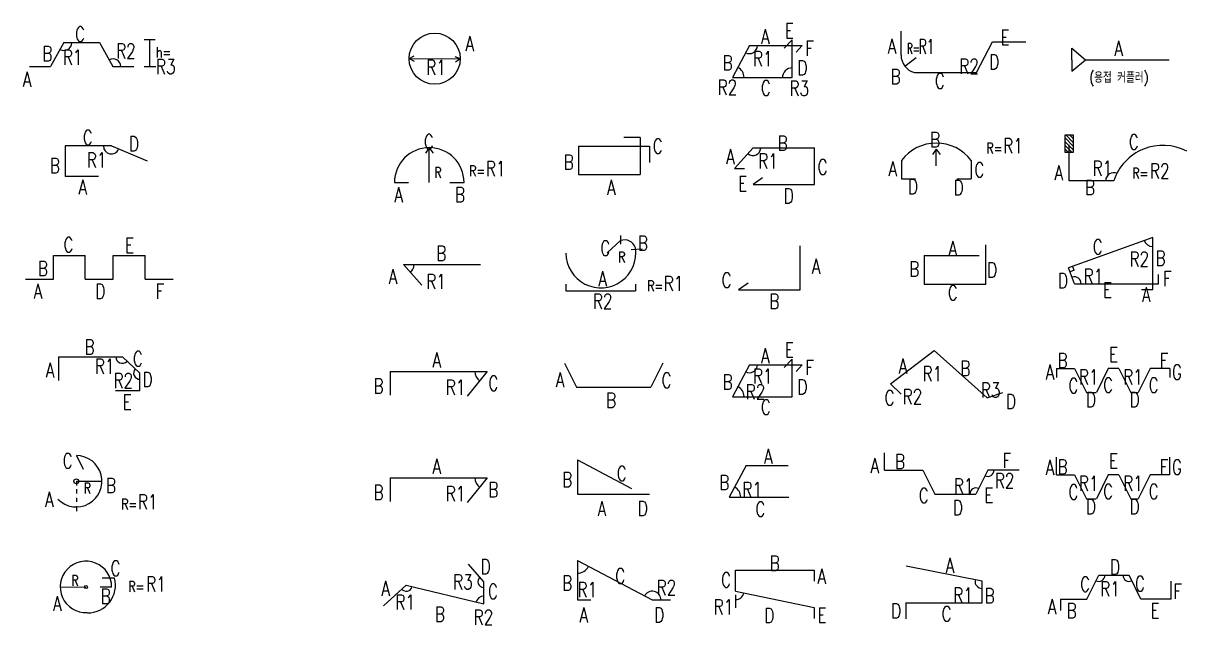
# Model space of a CAD drawing. Header units: millimetres. Extents: x -0.4 to 11.6, y -0.2 to 49.8.
# Drawn here: x -0.36 to 5.11, y 15.83 to 18.65 of the extents above; entities that cross this region are included whole.
import ezdxf
from ezdxf.enums import TextEntityAlignment as Align

# ---------------------------------------------------------------- set-up
doc = ezdxf.new("R2010")
doc.units = ezdxf.units.MM
for name, color, linetype in [('DIM', 7, 'Continuous'), ('SHOP', 2, 'Continuous'), ('TEXTSHOP', 3, 'Continuous')]:
    doc.layers.add(name, color=color, linetype=linetype)
doc.styles.add('ROMANS', font='romans.shx', dxfattribs={"width": 0.75, "bigfont": 'whgtxt.shx'})

# ---------------------------------------------------------------- blocks, each defined once
blk = doc.blocks.new('SSBAR_SHP_33')
at = {"color": 0}
blk.add_line((-0.1838, 0.0036), (-0.0625, 0.0034), dxfattribs=at)
at = {"color": 2}
for p, q in [((0.0585, 0.0031), (0.0044, 0.0031)), ((0.072, 0.0458), (0.0141, 0.0458))]:
    blk.add_line(p, q, dxfattribs=at)
at = {"color": 40}
blk.add_circle((-0.0625, 0.0034), 0.00708, dxfattribs=at)
at = {"color": 2}
for centre, radius, start, end in [((-0.0625, 0.0038), 0.121, 359.6577, 272.4204), ((-0.054, 0.0122), 0.1304, 269.7753, 14.9274)]:
    blk.add_arc(centre, radius, start, end, dxfattribs=at)
at = {"layer": 'TEXTSHOP', "color": 3, "style": 'ROMANS', "width": 0.75}
blk.add_text('R', height=0.05, dxfattribs=at).set_placement((-0.1142, 0.0337), align=Align.MIDDLE_CENTER)
blk.add_text('R=', height=0.05, dxfattribs=at).set_placement((0.1368, -0.0193))
at = {"layer": 'TEXTSHOP', "color": 4, "style": 'ROMANS', "width": 0.75}
for tag, p in [('C', (0.0531, 0.0564)), ('R1', (0.2207, -0.0174))]:
    blk.add_attdef(tag, p, '', height=0.07, dxfattribs=at)
blk.add_attdef('A', text='', height=0.07, dxfattribs=at).set_placement((-0.1771, -0.1089), align=Align.RIGHT)
blk.add_attdef('B', text='', height=0.07, dxfattribs=at).set_placement((0.0541, -0.0053), align=Align.TOP_RIGHT)
blk = doc.blocks.new('SSBAR_SHP_34')
at = {"color": 2}
blk.add_line((-0.1076, 0.1211), (-0.0757, 0.0574), dxfattribs=at)
at = {"color": 0}
for p, q in [((-0.1076, 0.0005), (0.013, 0.0005)), ((-0.1076, 0.0005), (-0.1076, -0.0188)), ((-0.1076, -0.0362), (-0.1076, -0.0564)), ((-0.1076, -0.0767), (-0.1076, -0.0969)), ((-0.1076, -0.1162), (-0.1076, -0.1404))]:
    blk.add_line(p, q, dxfattribs=at)
at = {"color": 2}
blk.add_circle((-0.1076, 0.0005), 0.0116, dxfattribs=at)
blk.add_arc((-0.1076, 0.0005), 0.1206, 224.1286, 90, dxfattribs=at)
at = {"layer": 'TEXTSHOP', "color": 3, "style": 'ROMANS', "width": 0.75}
blk.add_text('R', height=0.05, dxfattribs=at).set_placement((-0.0564, -0.0067), align=Align.TOP_CENTER)
blk.add_text('R=', height=0.05, dxfattribs=at).set_placement((0.1038, -0.1321))
at = {"layer": 'TEXTSHOP', "color": 4, "style": 'ROMANS', "width": 0.75}
for tag, p in [('C', (-0.1249, 0.0618)), ('A', (-0.2147, -0.1195))]:
    blk.add_attdef(tag, text='', height=0.07, dxfattribs=at).set_placement(p, align=Align.RIGHT)
for tag, p in [('B', (0.0319, -0.0545)), ('R1', (0.1819, -0.1311))]:
    blk.add_attdef(tag, p, '', height=0.07, dxfattribs=at)
blk = doc.blocks.new('SSBAR_SHP_35')
at = {"color": 2}
blk.add_line((0.1909, -0.0748), (0.0767, -0.0748), dxfattribs=at)
at = {"color": 40}
for centre, radius, start, end in [((0.1088, 0.086), 0.0312, 181.2484, 313.9531), ((0.1908, 0.009), 0.0291, 137.9535, 270.032)]:
    blk.add_arc(centre, radius, start, end, dxfattribs=at)
at = {"layer": 'SHOP', "color": 2}
for p, q in [((-0.1921, 0.086), (0.1088, 0.086)), ((-0.1921, 0.086), (-0.1921, -0.0265)), ((0.1088, 0.086), (0.1908, 0.009)), ((0.1909, -0.0748), (0.1908, 0.009))]:
    blk.add_line(p, q, dxfattribs=at)
at = {"layer": 'TEXTSHOP', "color": 4, "style": 'ROMANS', "width": 0.75}
for tag, p in [('B', (-0.0456, 0.0969)), ('E', (0.132, -0.1621))]:
    blk.add_attdef(tag, text='', height=0.07, dxfattribs=at).set_placement(p, align=Align.CENTER)
for tag, p in [('C', (0.1581, 0.0413)), ('D', (0.2034, -0.0561))]:
    blk.add_attdef(tag, p, '', height=0.07, dxfattribs=at)
for tag, p in [('A', (-0.2111, -0.0121)), ('R1', (0.0715, 0.0062)), ('R2', (0.1593, -0.0613))]:
    blk.add_attdef(tag, text='', height=0.07, dxfattribs=at).set_placement(p, align=Align.RIGHT)
blk = doc.blocks.new('SSBAR_SHP_36')
at = {"layer": 'SHOP', "color": 2}
for p, q in [((-0.2155, -0.0501), (-0.2155, 0.0624)), ((-0.2155, 0.0624), (-0.0655, 0.0624)), ((-0.0655, -0.0501), (-0.0655, 0.0624)), ((0.0663, 0.0624), (0.2163, 0.0624)), ((0.0663, -0.0501), (0.0663, 0.0624)), ((0.2163, -0.0501), (0.2163, 0.0624)), ((-0.3473, -0.0501), (-0.2155, -0.0501)), ((-0.0655, -0.0501), (0.0663, -0.0501)), ((0.2163, -0.0501), (0.3481, -0.0501))]:
    blk.add_line(p, q, dxfattribs=at)
at = {"layer": 'TEXTSHOP', "color": 4, "style": 'ROMANS', "width": 0.75}
for tag, p in [('C', (-0.1444, 0.0773)), ('E', (0.1428, 0.0746)), ('A', (-0.2886, -0.1409)), ('D', (0.0053, -0.1414)), ('F', (0.286, -0.1414))]:
    blk.add_attdef(tag, text='', height=0.07, dxfattribs=at).set_placement(p, align=Align.CENTER)
blk.add_attdef('B', text='', height=0.07, dxfattribs=at).set_placement((-0.2415, -0.0342), align=Align.RIGHT)
blk = doc.blocks.new('SSBAR_SHP_37')
blk.add_arc((0.0572, 0.0765), 0.0373, 180, 336.5082)
at = {"layer": 'SHOP'}
blk.add_line((0.0572, 0.0765), (-0.1597, 0.0765), dxfattribs=at)
at = {"layer": 'SHOP', "color": 2}
for p, q in [((-0.1597, 0.0765), (-0.1597, -0.0666)), ((0.0572, 0.0765), (0.2249, 0.0061)), ((-0.0031, -0.0666), (-0.1597, -0.0666))]:
    blk.add_line(p, q, dxfattribs=at)
at = {"layer": 'TEXTSHOP', "color": 4, "style": 'ROMANS', "width": 0.75}
for tag, p in [('C', (-0.0536, 0.0813)), ('A', (-0.0772, -0.1519))]:
    blk.add_attdef(tag, text='', height=0.07, dxfattribs=at).set_placement(p, align=Align.CENTER)
blk.add_attdef('D', (0.1396, 0.0519), '', height=0.07, dxfattribs=at)
for tag, p in [('B', (-0.1853, -0.0508)), ('R1', (0.0337, -0.0248))]:
    blk.add_attdef(tag, text='', height=0.07, dxfattribs=at).set_placement(p, align=Align.RIGHT)
blk = doc.blocks.new('SSBAR_SHP_38')
at = {"color": 0}
for p, q in [((0.2116, 0.0772), (0.2627, 0.0772)), ((0.2386, -0.0488), (0.2386, 0.0775)), ((0.2116, -0.0499), (0.2656, -0.0499))]:
    blk.add_line(p, q, dxfattribs=at)
at = {"layer": 'DIM', "color": 7}
for centre, start, end in [((-0.166, 0.0622), 240.701, 0), ((0.0645, -0.0503), 0, 119.299)]:
    blk.add_arc(centre, 0.0366, start, end, dxfattribs=at)
at = {"layer": 'SHOP', "color": 2}
for p, q in [((-0.166, 0.0622), (-0.2291, -0.0503)), ((-0.166, 0.0622), (0.0014, 0.0622)), ((0.0014, 0.0622), (0.0645, -0.0503)), ((-0.328, -0.0503), (-0.2291, -0.0503)), ((0.0645, -0.0503), (0.1633, -0.0503))]:
    blk.add_line(p, q, dxfattribs=at)
at = {"layer": 'TEXTSHOP', "color": 3, "style": 'ROMANS', "width": 0.75}
blk.add_text('h=', height=0.05, dxfattribs=at).set_placement((0.2667, -0.0083))
at = {"layer": 'TEXTSHOP', "color": 4, "style": 'ROMANS', "width": 0.75}
for tag, p in [('C', (-0.0899, 0.0674)), ('R2', (0.1255, -0.0119)), ('R1', (-0.1253, -0.0415))]:
    blk.add_attdef(tag, text='', height=0.07, dxfattribs=at).set_placement(p, align=Align.CENTER)
blk.add_attdef('B', text='', height=0.07, dxfattribs=at).set_placement((-0.2206, -0.0242), align=Align.RIGHT)
for tag, p in [('R3', (0.2668, -0.0853)), ('A', (-0.3594, -0.1447))]:
    blk.add_attdef(tag, p, '', height=0.07, dxfattribs=at)
blk = doc.blocks.new('SSBAR_SHP_233')
at = {"color": 2}
for p, q in [((0.2079, 0.0284), (0.1359, 0.1115)), ((-0.2631, -0.0845), (-0.1567, 0.0118)), ((-0.1567, 0.0118), (0.2079, -0.0757)), ((0.2079, -0.0757), (0.2079, 0.0284))]:
    blk.add_line(p, q, dxfattribs=at)
at = {"color": 0}
for centre, radius, start, end in [((-0.1567, 0.0118), 0.0282, 221.8022, 345.1825), ((0.2079, 0.0284), 0.0275, 130.1187, 270), ((0.2079, -0.0757), 0.0365, 90, 166.7675)]:
    blk.add_arc(centre, radius, start, end, dxfattribs=at)
at = {"layer": 'TEXTSHOP', "color": 4, "style": 'ROMANS', "width": 0.75}
for tag, p in [('D', (0.1934, 0.0644)), ('C', (0.2279, -0.0523)), ('R1', (-0.2075, -0.1028)), ('R2', (0.1605, -0.1738))]:
    blk.add_attdef(tag, p, '', height=0.07, dxfattribs=at)
for tag, p in [('R3', (0.1561, -0.0076)), ('A', (-0.2331, -0.0378))]:
    blk.add_attdef(tag, text='', height=0.07, dxfattribs=at).set_placement(p, align=Align.RIGHT)
blk.add_attdef('B', text='', height=0.07, dxfattribs=at).set_placement((0.0015, -0.1595), align=Align.CENTER)
blk = doc.blocks.new('SSBAR_SHP_234')
at = {"color": 40}
blk.add_arc((0.2234, 0.0169), 0.0568, 179.7694, 233.2738, dxfattribs=at)
at = {"layer": 'SHOP', "color": 2}
for p, q in [((-0.2325, 0.0169), (-0.2325, -0.0953)), ((-0.2325, 0.0169), (0.2234, 0.0169)), ((0.2234, 0.0169), (0.1302, -0.0992))]:
    blk.add_line(p, q, dxfattribs=at)
at = {"layer": 'TEXTSHOP', "color": 4, "style": 'ROMANS', "width": 0.75}
blk.add_attdef('A', text='', height=0.07, dxfattribs=at).set_placement((-0.0132, 0.0354), align=Align.CENTER)
for tag, p in [('B', (-0.2632, -0.0869)), ('R1', (0.1216, -0.0929))]:
    blk.add_attdef(tag, text='', height=0.07, dxfattribs=at).set_placement(p, align=Align.RIGHT)
blk.add_attdef('B', (0.2298, -0.074), '', height=0.07, dxfattribs=at)
blk = doc.blocks.new('SSBAR_SHP_235')
at = {"color": 40}
blk.add_arc((0.2234, 0.0169), 0.0568, 179.7694, 233.2738, dxfattribs=at)
at = {"layer": 'SHOP', "color": 2}
for p, q in [((-0.2325, 0.0169), (-0.2325, -0.0953)), ((-0.2325, 0.0169), (0.2234, 0.0169)), ((0.2234, 0.0169), (0.1302, -0.0992))]:
    blk.add_line(p, q, dxfattribs=at)
at = {"layer": 'TEXTSHOP', "color": 4, "style": 'ROMANS', "width": 0.75}
blk.add_attdef('A', text='', height=0.07, dxfattribs=at).set_placement((-0.0132, 0.0354), align=Align.CENTER)
for tag, p in [('B', (-0.2632, -0.0869)), ('R1', (0.1216, -0.0929))]:
    blk.add_attdef(tag, text='', height=0.07, dxfattribs=at).set_placement(p, align=Align.RIGHT)
blk.add_attdef('C', (0.2298, -0.074), '', height=0.07, dxfattribs=at)
blk = doc.blocks.new('SSBAR_SHP_236')
at = {"color": 2}
blk.add_line((-0.1692, 0.0189), (-0.0831, -0.0781), dxfattribs=at)
at = {"color": 0}
blk.add_arc((-0.1692, 0.0189), 0.0493, 310.5735, 358.7884, dxfattribs=at)
at = {"layer": 'SHOP', "color": 2}
blk.add_line((-0.1692, 0.0189), (0.193, 0.0189), dxfattribs=at)
at = {"layer": 'TEXTSHOP', "color": 4, "style": 'ROMANS', "width": 0.75}
blk.add_attdef('B', text='', height=0.07, dxfattribs=at).set_placement((0.0085, 0.0367), align=Align.CENTER)
blk.add_attdef('A', text='', height=0.07, dxfattribs=at).set_placement((-0.199, -0.0717), align=Align.RIGHT)
blk.add_attdef('R1', (-0.0619, -0.0954), '', height=0.07, dxfattribs=at)
blk = doc.blocks.new('SSBAR_SHP_237')
at = {"color": 0}
for p, q in [((-0.0482, 0.0676), (-0.0663, 0.0426)), ((-0.0482, -0.0948), (-0.0482, 0.0676)), ((-0.0482, 0.0676), (-0.0301, 0.0426))]:
    blk.add_line(p, q, dxfattribs=at)
at = {"color": 40}
for p, q in [((-0.2117, -0.0948), (-0.1454, -0.0948)), ((0.0491, -0.0948), (0.1153, -0.0948))]:
    blk.add_line(p, q, dxfattribs=at)
blk.add_arc((-0.0482, -0.0948), 0.1635, 0, 180, dxfattribs=at)
at = {"layer": 'TEXTSHOP', "color": 3, "style": 'ROMANS', "width": 0.75}
blk.add_text('R', height=0.05, dxfattribs=at).set_placement((-0.0073, -0.0231), align=Align.TOP_CENTER)
blk.add_text('R=', height=0.05, dxfattribs=at).set_placement((0.1397, -0.0657))
at = {"layer": 'TEXTSHOP', "color": 4, "style": 'ROMANS', "width": 0.75}
blk.add_attdef('C', text='', height=0.07, dxfattribs=at).set_placement((-0.0504, 0.0614), align=Align.CENTER)
for tag, p in [('R1', (0.2179, -0.0647)), ('B', (0.0724, -0.1873))]:
    blk.add_attdef(tag, p, '', height=0.07, dxfattribs=at)
blk.add_attdef('A', text='', height=0.07, dxfattribs=at).set_placement((-0.1721, -0.1876), align=Align.RIGHT)
blk = doc.blocks.new('SSBAR_SHP_238')
at = {"color": 0}
blk.add_line((-0.1433, -0.0128), (0.0974, -0.0133), dxfattribs=at)
at = {"color": 40}
blk.add_circle((-0.0227, -0.013), 0.1203, dxfattribs=at)
at = {"layer": 'DIM', "color": 7}
for p, q in [((-0.1433, -0.0128), (-0.1185, 0.0001)), ((-0.1433, -0.0128), (-0.1191, -0.0244)), ((0.0987, -0.0133), (0.0732, -0.005)), ((0.0987, -0.0133), (0.0759, -0.0294))]:
    blk.add_line(p, q, dxfattribs=at)
at = {"layer": 'TEXTSHOP', "color": 4, "style": 'ROMANS', "width": 0.75}
blk.add_attdef('A', (0.1216, 0.0229), '', height=0.07, dxfattribs=at)
blk.add_attdef('R1', text='', height=0.07, dxfattribs=at).set_placement((-0.0167, -0.0541), align=Align.MIDDLE_CENTER)
blk = doc.blocks.new('SSBAR_SHP_333')
at = {"color": 2}
for p, q in [((-0.1518, 0.128), (0.2006, -0.0572)), ((-0.1518, -0.0572), (-0.0889, -0.0572))]:
    blk.add_line(p, q, dxfattribs=at)
at = {"color": 0}
for centre, radius, start, end in [((-0.1518, 0.128), 0.0592, 270, 330.3844), ((0.2006, -0.0572), 0.0407, 0, 154.4974)]:
    blk.add_arc(centre, radius, start, end, dxfattribs=at)
at = {"layer": 'SHOP', "color": 2}
for p, q in [((-0.1518, 0.128), (-0.1518, -0.0572)), ((0.2006, -0.0572), (0.2858, -0.0572))]:
    blk.add_line(p, q, dxfattribs=at)
at = {"layer": 'TEXTSHOP', "color": 4, "style": 'ROMANS', "width": 0.75}
blk.add_attdef('B', text='', height=0.07, dxfattribs=at).set_placement((-0.176, -0.0128), align=Align.RIGHT)
for tag, p in [('C', (0.0262, 0.0201)), ('R1', (-0.1514, -0.0442)), ('R2', (0.2209, -0.0342))]:
    blk.add_attdef(tag, p, '', height=0.07, dxfattribs=at)
for tag, p in [('A', (-0.1221, -0.1627)), ('D', (0.2329, -0.1627))]:
    blk.add_attdef(tag, text='', height=0.07, dxfattribs=at).set_placement(p, align=Align.CENTER)
blk = doc.blocks.new('SSBAR_SHP_334')
at = {"color": 2}
for p, q in [((-0.1518, 0.1016), (0.1026, -0.0333)), ((-0.1518, -0.0598), (0.1877, -0.0598))]:
    blk.add_line(p, q, dxfattribs=at)
at = {"layer": 'SHOP', "color": 2}
blk.add_line((-0.1518, 0.1016), (-0.1518, -0.0598), dxfattribs=at)
at = {"layer": 'TEXTSHOP', "color": 4, "style": 'ROMANS', "width": 0.75}
blk.add_attdef('C', (0.0332, 0.0022), '', height=0.07, dxfattribs=at)
blk.add_attdef('B', text='', height=0.07, dxfattribs=at).set_placement((-0.176, -0.0266), align=Align.RIGHT)
for tag, p in [('A', (-0.0367, -0.1627)), ('D', (0.1557, -0.1627))]:
    blk.add_attdef(tag, text='', height=0.07, dxfattribs=at).set_placement(p, align=Align.CENTER)
blk = doc.blocks.new('SSBAR_SHP_335')
at = {"layer": 'SHOP', "color": 2}
for p, q in [((-0.2115, 0.0554), (-0.1557, -0.0571)), ((0.2496, 0.0554), (0.1938, -0.0571)), ((-0.1553, -0.0571), (0.1938, -0.0571))]:
    blk.add_line(p, q, dxfattribs=at)
at = {"layer": 'TEXTSHOP', "color": 4, "style": 'ROMANS', "width": 0.75}
blk.add_attdef('A', text='', height=0.07, dxfattribs=at).set_placement((-0.2128, -0.0575), align=Align.RIGHT)
blk.add_attdef('C', (0.2439, -0.0599), '', height=0.07, dxfattribs=at)
blk.add_attdef('B', text='', height=0.07, dxfattribs=at).set_placement((0.0068, -0.1536), align=Align.CENTER)
blk = doc.blocks.new('SSBAR_SHP_336')
at = {"color": 2}
blk.add_line((0.0512, 0.1315), (-0.0114, 0.0737), dxfattribs=at)
at = {"color": 7}
for p, q in [((0.0512, 0.1554), (0.0512, 0.1151)), ((0.1005, 0.0904), (0.1524, 0.0936)), ((-0.2054, -0.0734), (-0.2054, -0.1051)), ((-0.2054, -0.1051), (0.1222, -0.1051)), ((0.1222, -0.0734), (0.1222, -0.1051))]:
    blk.add_line(p, q, dxfattribs=at)
at = {"color": 40}
blk.add_arc((0.0704, 0.0816), 0.0535, 17.642, 111.1467, dxfattribs=at)
at = {"color": 2}
blk.add_arc((-0.0412, 0.074), 0.1644, 180.3031, 8.3472, dxfattribs=at)
at = {"layer": 'TEXTSHOP', "color": 3, "style": 'ROMANS', "width": 0.75}
for s, p in [('R', (0.0402, 0.0293)), ('R=', (0.177, -0.1058))]:
    blk.add_text(s, height=0.05, dxfattribs=at).set_placement(p)
at = {"layer": 'TEXTSHOP', "color": 4, "style": 'ROMANS', "width": 0.75}
blk.add_attdef('C', text='', height=0.07, dxfattribs=at).set_placement((0.0034, 0.0614), align=Align.RIGHT)
for tag, p in [('B', (0.1324, 0.0845)), ('R1', (0.2544, -0.1047))]:
    blk.add_attdef(tag, p, '', height=0.07, dxfattribs=at)
for tag, p in [('A', (-0.0331, -0.0817)), ('R2', (-0.0331, -0.1882))]:
    blk.add_attdef(tag, text='', height=0.07, dxfattribs=at).set_placement(p, align=Align.CENTER)
blk = doc.blocks.new('SSBAR_SHP_341')
at = {"layer": 'SHOP', "color": 2}
for p, q in [((0.1434, 0.1164), (0.0663, 0.1164)), ((0.1434, 0.1164), (0.1434, -0.0573)), ((-0.1466, 0.0756), (-0.1466, -0.0573)), ((-0.1466, 0.0756), (0.188, 0.0756)), ((0.188, 0.0756), (0.188, -0.0016)), ((-0.1466, -0.0573), (0.1434, -0.0573))]:
    blk.add_line(p, q, dxfattribs=at)
at = {"layer": 'TEXTSHOP', "color": 4, "style": 'ROMANS', "width": 0.75}
blk.add_attdef('C', (0.2026, 0.0406), '', height=0.07, dxfattribs=at)
blk.add_attdef('B', text='', height=0.07, dxfattribs=at).set_placement((-0.1688, -0.0347), align=Align.RIGHT)
blk.add_attdef('A', text='', height=0.07, dxfattribs=at).set_placement((0.0077, -0.1524), align=Align.CENTER)
blk = doc.blocks.new('SSBAR_SHP_433')
at = {"color": 40}
for p, q in [((-0.2078, -0.0165), (-0.2078, 0.0827)), ((-0.2078, 0.0827), (0.1614, 0.0827)), ((0.1614, 0.0827), (0.1614, 0.0303)), ((-0.2078, -0.0165), (0.1619, -0.0931)), ((0.1619, -0.0931), (0.1619, -0.1448))]:
    blk.add_line(p, q, dxfattribs=at)
at = {"color": 7}
blk.add_line((-0.2078, -0.0334), (-0.2078, -0.095), dxfattribs=at)
blk.add_arc((-0.2078, -0.0165), 0.0394, 269.9802, 348.7211, dxfattribs=at)
at = {"layer": 'TEXTSHOP', "color": 4, "style": 'ROMANS', "width": 0.75}
for tag, p in [('B', (-0.0238, 0.0802)), ('D', (-0.0491, -0.1656))]:
    blk.add_attdef(tag, text='', height=0.07, dxfattribs=at).set_placement(p, align=Align.CENTER)
for tag, p in [('C', (-0.229, 0.0019)), ('R1', (-0.2184, -0.125))]:
    blk.add_attdef(tag, text='', height=0.07, dxfattribs=at).set_placement(p, align=Align.RIGHT)
for tag, p in [('A', (0.1774, 0.0182)), ('E', (0.1774, -0.1637))]:
    blk.add_attdef(tag, p, '', height=0.07, dxfattribs=at)
blk = doc.blocks.new('SSBAR_SHP_434')
at = {"color": 2}
blk.add_line((-0.2375, -0.0748), (0.0429, -0.0748), dxfattribs=at)
at = {"color": 0}
blk.add_arc((-0.2375, -0.0748), 0.0538, 1.0766, 62.2466, dxfattribs=at)
at = {"layer": 'SHOP', "color": 2}
for p, q in [((-0.1587, 0.0754), (-0.2375, -0.0748)), ((-0.1583, 0.0754), (0.04, 0.0754))]:
    blk.add_line(p, q, dxfattribs=at)
at = {"layer": 'TEXTSHOP', "color": 4, "style": 'ROMANS', "width": 0.75}
for tag, p in [('A', (-0.054, 0.0834)), ('C', (-0.0911, -0.1658))]:
    blk.add_attdef(tag, text='', height=0.07, dxfattribs=at).set_placement(p, align=Align.CENTER)
blk.add_attdef('B', text='', height=0.07, dxfattribs=at).set_placement((-0.2373, -0.0405), align=Align.RIGHT)
blk.add_attdef('R1', (-0.1759, -0.0737), '', height=0.07, dxfattribs=at)
blk = doc.blocks.new('SSBAR_SHP_435')
at = {"color": 2}
for p, q in [((0.0586, 0.0752), (0.0208, 0.0359)), ((0.0586, -0.1021), (0.0586, 0.0752)), ((0.1047, 0.0481), (0.0772, 0.0171)), ((-0.2218, -0.1021), (0.0586, -0.1021))]:
    blk.add_line(p, q, dxfattribs=at)
at = {"color": 0}
for centre, radius, start, end in [((-0.143, 0.0481), 0.0376, 242.6219, 359.2117), ((-0.2218, -0.1021), 0.0538, 1.0766, 62.2466)]:
    blk.add_arc(centre, radius, start, end, dxfattribs=at)
at = {"layer": 'SHOP', "color": 2}
for p, q in [((-0.143, 0.0481), (-0.2218, -0.1021)), ((-0.1426, 0.0481), (0.1047, 0.0481))]:
    blk.add_line(p, q, dxfattribs=at)
at = {"layer": 'TEXTSHOP', "color": 4, "style": 'ROMANS', "width": 0.75}
for tag, p in [('A', (-0.0685, 0.0561)), ('C', (-0.0654, -0.1859))]:
    blk.add_attdef(tag, text='', height=0.07, dxfattribs=at).set_placement(p, align=Align.CENTER)
for tag, p in [('E', (0.0237, 0.0833)), ('F', (0.1205, 0.0001)), ('R1', (-0.1264, -0.0403)), ('R2', (-0.1602, -0.1139)), ('D', (0.0828, -0.091))]:
    blk.add_attdef(tag, p, '', height=0.07, dxfattribs=at)
blk.add_attdef('B', text='', height=0.07, dxfattribs=at).set_placement((-0.2217, -0.0678), align=Align.RIGHT)
blk = doc.blocks.new('SSBAR_SHP_436')
at = {"color": 40}
for p, q in [((0.0955, -0.0992), (0.0955, 0.1072)), ((-0.1486, -0.069), (-0.194, -0.0992)), ((-0.194, -0.0992), (0.0955, -0.0992))]:
    blk.add_line(p, q, dxfattribs=at)
at = {"layer": 'TEXTSHOP', "color": 4, "style": 'ROMANS', "width": 0.75}
blk.add_attdef('A', (0.1508, -0.0246), '', height=0.07, dxfattribs=at)
blk.add_attdef('C', text='', height=0.07, dxfattribs=at).set_placement((-0.2265, -0.089), align=Align.RIGHT)
blk.add_attdef('B', text='', height=0.07, dxfattribs=at).set_placement((-0.0261, -0.1884), align=Align.CENTER)
blk = doc.blocks.new('SSBAR_SHP_437')
at = {"color": 40}
for p, q in [((-0.1259, 0.0682), (-0.2133, -0.0295)), ((-0.1259, 0.0682), (0.1636, 0.0682)), ((0.1636, -0.1039), (0.1636, 0.0682)), ((-0.2133, -0.0295), (-0.1653, -0.0295)), ((-0.0805, -0.0737), (-0.1259, -0.1039)), ((-0.1259, -0.1039), (0.1636, -0.1039))]:
    blk.add_line(p, q, dxfattribs=at)
blk.add_arc((-0.1259, 0.0682), 0.0364, 230.6977, 357.0559, dxfattribs=at)
at = {"layer": 'TEXTSHOP', "color": 4, "style": 'ROMANS', "width": 0.75}
for tag, p in [('B', (0.0134, 0.055)), ('D', (0.0421, -0.1931))]:
    blk.add_attdef(tag, text='', height=0.07, dxfattribs=at).set_placement(p, align=Align.CENTER)
for tag, p in [('A', (-0.2116, -0.0091)), ('E', (-0.153, -0.1351))]:
    blk.add_attdef(tag, text='', height=0.07, dxfattribs=at).set_placement(p, align=Align.RIGHT)
for tag, p in [('R1', (-0.101, -0.0292)), ('C', (0.1776, -0.0574))]:
    blk.add_attdef(tag, p, '', height=0.07, dxfattribs=at)
blk = doc.blocks.new('SSBAR_SHP_438')
at = {"color": 2}
for p, q in [((0.0586, 0.0752), (0.0208, 0.0359)), ((0.0586, -0.1021), (0.0586, 0.0752)), ((0.1047, 0.0481), (0.0772, 0.0171)), ((-0.2218, -0.1021), (0.0586, -0.1021))]:
    blk.add_line(p, q, dxfattribs=at)
at = {"color": 0}
for centre, radius, start, end in [((-0.143, 0.0481), 0.0376, 242.6219, 359.2117), ((-0.2218, -0.1021), 0.0538, 1.0766, 62.2466), ((0.0586, -0.1021), 0.0458, 89.5683, 181.1665)]:
    blk.add_arc(centre, radius, start, end, dxfattribs=at)
at = {"layer": 'SHOP', "color": 2}
for p, q in [((-0.143, 0.0481), (-0.2218, -0.1021)), ((-0.1426, 0.0481), (0.1047, 0.0481))]:
    blk.add_line(p, q, dxfattribs=at)
at = {"layer": 'TEXTSHOP', "color": 4, "style": 'ROMANS', "width": 0.75}
for tag, p in [('A', (-0.0685, 0.0561)), ('C', (-0.0654, -0.1859))]:
    blk.add_attdef(tag, text='', height=0.07, dxfattribs=at).set_placement(p, align=Align.CENTER)
for tag, p in [('E', (0.0237, 0.0833)), ('F', (0.1205, 0.0001)), ('R1', (-0.1264, -0.0481)), ('D', (0.0828, -0.091)), ('R3', (0.0456, -0.1876))]:
    blk.add_attdef(tag, p, '', height=0.07, dxfattribs=at)
for tag, p in [('B', (-0.2217, -0.0678)), ('R2', (-0.2004, -0.1831))]:
    blk.add_attdef(tag, text='', height=0.07, dxfattribs=at).set_placement(p, align=Align.RIGHT)
blk = doc.blocks.new('SSBAR_SHP_533')
at = {"color": 2}
for p, q in [((0.1515, 0.0309), (-0.2064, 0.1013)), ((0.1515, -0.0707), (0.1515, 0.0309)), ((-0.2075, -0.0707), (0.1515, -0.0707)), ((-0.2075, -0.0707), (-0.2075, -0.1463))]:
    blk.add_line(p, q, dxfattribs=at)
at = {"color": 0}
blk.add_arc((0.1515, 0.0309), 0.0337, 173.4203, 270, dxfattribs=at)
at = {"layer": 'TEXTSHOP', "color": 4, "style": 'ROMANS', "width": 0.75}
for tag, p in [('A', (-0.02, 0.07)), ('B', (0.1632, -0.0726))]:
    blk.add_attdef(tag, p, '', height=0.07, dxfattribs=at)
for tag, p in [('R1', (0.1079, -0.0695)), ('D', (-0.2294, -0.1436))]:
    blk.add_attdef(tag, text='', height=0.07, dxfattribs=at).set_placement(p, align=Align.RIGHT)
blk.add_attdef('C', text='', height=0.07, dxfattribs=at).set_placement((-0.0157, -0.1578), align=Align.CENTER)
blk = doc.blocks.new('SSBAR_SHP_534')
at = {"color": 2}
blk.add_line((-0.3082, 0.0528), (-0.3082, 0.1349), dxfattribs=at)
blk.add_arc((0.1781, 0.0528), 0.0291, 243.6466, 360, dxfattribs=at)
at = {"color": 0}
blk.add_arc((0.1223, -0.0598), 0.0288, 63.8676, 180.0531, dxfattribs=at)
at = {"layer": 'SHOP', "color": 2}
for p, q in [((-0.3082, 0.0528), (-0.1271, 0.0528)), ((-0.1271, 0.0528), (-0.0713, -0.0598)), ((0.1781, 0.0528), (0.1223, -0.0598)), ((0.3255, 0.0528), (0.1781, 0.0528)), ((-0.0709, -0.0598), (0.1223, -0.0598))]:
    blk.add_line(p, q, dxfattribs=at)
at = {"layer": 'TEXTSHOP', "color": 4, "style": 'ROMANS', "width": 0.75}
for tag, p in [('B', (-0.2588, 0.0584)), ('R2', (0.2109, -0.0317)), ('E', (0.1617, -0.0998))]:
    blk.add_attdef(tag, p, '', height=0.07, dxfattribs=at)
for tag, p in [('F', (0.2672, 0.0633)), ('D', (0.037, -0.1585))]:
    blk.add_attdef(tag, text='', height=0.07, dxfattribs=at).set_placement(p, align=Align.CENTER)
for tag, p in [('A', (-0.3331, 0.039)), ('R1', (0.1104, -0.0567)), ('C', (-0.0994, -0.1012))]:
    blk.add_attdef(tag, text='', height=0.07, dxfattribs=at).set_placement(p, align=Align.RIGHT)
blk = doc.blocks.new('SSBAR_SHP_535')
at = {"color": 2}
for p, q in [((-0.2787, -0.0414), (-0.0742, 0.1158)), ((-0.0742, 0.1158), (0.1748, -0.1072)), ((-0.2293, -0.0908), (-0.2787, -0.0414)), ((0.1748, -0.1072), (0.2489, -0.0825))]:
    blk.add_line(p, q, dxfattribs=at)
at = {"layer": 'TEXTSHOP', "color": 4, "style": 'ROMANS', "width": 0.75}
for tag, p in [('A', (-0.201, 0.007)), ('C', (-0.2601, -0.1424))]:
    blk.add_attdef(tag, text='', height=0.07, dxfattribs=at).set_placement(p, align=Align.RIGHT)
for tag, p in [('B', (0.0492, -0.0038)), ('R3', (0.1453, -0.1059)), ('R2', (-0.2223, -0.1364)), ('D', (0.2632, -0.1596))]:
    blk.add_attdef(tag, p, '', height=0.07, dxfattribs=at)
blk.add_attdef('R1', text='', height=0.07, dxfattribs=at).set_placement((-0.0827, -0.029), align=Align.CENTER)
blk = doc.blocks.new('SSBAR_SHP_536')
at = {"color": 2}
for p, q in [((0.169, -0.0729), (0.169, 0.1121)), ((-0.1215, -0.0729), (0.169, -0.0729))]:
    blk.add_line(p, q, dxfattribs=at)
at = {"layer": 'SHOP', "color": 2}
for q in [(-0.1215, -0.0729), (0.1383, 0.0616)]:
    blk.add_line((-0.1215, 0.0616), q, dxfattribs=at)
at = {"layer": 'TEXTSHOP', "color": 4, "style": 'ROMANS', "width": 0.75}
for tag, p in [('A', (0.0135, 0.0599)), ('C', (0.0135, -0.1485))]:
    blk.add_attdef(tag, text='', height=0.07, dxfattribs=at).set_placement(p, align=Align.CENTER)
blk.add_attdef('B', text='', height=0.07, dxfattribs=at).set_placement((-0.1437, -0.0368), align=Align.RIGHT)
blk.add_attdef('D', (0.1747, -0.0414), '', height=0.07, dxfattribs=at)
blk = doc.blocks.new('SSBAR_SHP_537')
at = {"color": 0}
for p, q in [((-0.0641, 0.0609), (-0.0822, 0.0359)), ((-0.0641, -0.0169), (-0.0641, 0.0609)), ((-0.0641, 0.0609), (-0.046, 0.0359))]:
    blk.add_line(p, q, dxfattribs=at)
at = {"color": 40}
for p, q in [((-0.2276, 0.0088), (-0.2276, -0.0775)), ((0.0993, 0.0088), (0.0993, -0.0775)), ((-0.2276, -0.0775), (-0.1611, -0.0775)), ((0.0328, -0.0775), (0.0993, -0.0775))]:
    blk.add_line(p, q, dxfattribs=at)
blk.add_arc((-0.0641, -0.115), 0.2051, 37.135, 142.865, dxfattribs=at)
at = {"layer": 'TEXTSHOP', "color": 3, "style": 'ROMANS', "width": 0.75}
blk.add_text('R=', height=0.05, dxfattribs=at).set_placement((0.172, 0.0415))
at = {"layer": 'TEXTSHOP', "color": 4, "style": 'ROMANS', "width": 0.75}
blk.add_attdef('B', text='', height=0.07, dxfattribs=at).set_placement((-0.0697, 0.0715), align=Align.CENTER)
for tag, p in [('R1', (0.2502, 0.0425)), ('C', (0.115, -0.0704)), ('D', (0.0172, -0.1542))]:
    blk.add_attdef(tag, p, '', height=0.07, dxfattribs=at)
for tag, p in [('A', (-0.2482, -0.0657)), ('D', (-0.1504, -0.1495))]:
    blk.add_attdef(tag, text='', height=0.07, dxfattribs=at).set_placement(p, align=Align.RIGHT)
blk = doc.blocks.new('SSBAR_SHP_538')
at = {"color": 40}
for p, q in [((0.1251, -0.0787), (0.2001, 0.0656)), ((0.2001, 0.0656), (0.357, 0.0656))]:
    blk.add_line(p, q, dxfattribs=at)
at = {"color": 7}
blk.add_line((-0.2124, -0.0479), (-0.1589, -0.0074), dxfattribs=at)
at = {"color": 40}
blk.add_arc((-0.144, 0.0038), 0.0858, 180, 254.2351, dxfattribs=at)
at = {"layer": 'SHOP', "color": 2}
for p, q in [((-0.2298, 0.0038), (-0.2298, 0.1164)), ((-0.1673, -0.0787), (0.1251, -0.0787))]:
    blk.add_line(p, q, dxfattribs=at)
at = {"layer": 'TEXTSHOP', "color": 3, "style": 'ROMANS', "width": 0.6}
blk.add_text('R=', height=0.05, dxfattribs=at).set_placement((-0.1719, 0.0094), align=Align.CENTER)
at = {"layer": 'TEXTSHOP', "color": 4, "style": 'ROMANS'}
for tag, p, width in [('E', (0.2377, 0.052), 0.75), ('R1', (-0.147, 0.0094), 0.6), ('D', (0.1845, -0.0633), 0.75)]:
    blk.add_attdef(tag, p, '', height=0.07, dxfattribs=dict(at, width=width))
at = {"layer": 'TEXTSHOP', "color": 4, "style": 'ROMANS', "width": 0.75}
for tag, p in [('A', (-0.2525, 0.0109)), ('R2', (0.1362, -0.0837)), ('B', (-0.2318, -0.1322))]:
    blk.add_attdef(tag, text='', height=0.07, dxfattribs=at).set_placement(p, align=Align.RIGHT)
blk.add_attdef('C', text='', height=0.07, dxfattribs=at).set_placement((-0.0473, -0.1528), align=Align.CENTER)
blk = doc.blocks.new('SSBAR_SHP_633')
at = {"color": 2}
for p, q in [((0.2409, -0.0536), (0.2409, 0.0306)), ((-0.28, -0.0536), (-0.28, -0.1065))]:
    blk.add_line(p, q, dxfattribs=at)
at = {"color": 0}
for centre, start, end in [((-0.0999, 0.0589), 243.8676, 0.0531), ((0.0422, 0.0589), 179.9469, 296.1324)]:
    blk.add_arc(centre, 0.0288, start, end, dxfattribs=at)
at = {"layer": 'SHOP', "color": 2}
for p, q in [((-0.1557, -0.0536), (-0.0999, 0.0589)), ((-0.0995, 0.0589), (0.0418, 0.0589)), ((0.098, -0.0536), (0.0422, 0.0589)), ((-0.28, -0.0536), (-0.1557, -0.0536)), ((0.2409, -0.0536), (0.098, -0.0536))]:
    blk.add_line(p, q, dxfattribs=at)
at = {"layer": 'TEXTSHOP', "color": 4, "style": 'ROMANS', "width": 0.75}
blk.add_attdef('D', text='', height=0.07, dxfattribs=at).set_placement((-0.0235, 0.0625), align=Align.CENTER)
for tag, p in [('C', (-0.1406, -0.0184)), ('A', (-0.299, -0.1236)), ('E', (0.1857, -0.1426))]:
    blk.add_attdef(tag, text='', height=0.07, dxfattribs=at).set_placement(p, align=Align.RIGHT)
for tag, p in [('R1', (-0.0934, -0.0401)), ('C', (0.0699, -0.0158)), ('F', (0.2505, -0.0519)), ('B', (-0.2511, -0.1426))]:
    blk.add_attdef(tag, p, '', height=0.07, dxfattribs=at)
blk = doc.blocks.new('SSBAR_SHP_634')
at = {"color": 2}
for p, q in [((-0.2987, 0.0302), (-0.2987, 0.1144)), ((0.2342, 0.0302), (0.2342, 0.1144))]:
    blk.add_line(p, q, dxfattribs=at)
at = {"layer": 'SHOP', "color": 2}
for p, q in [((-0.2987, 0.0302), (-0.2135, 0.0302)), ((-0.2135, 0.0302), (-0.1578, -0.0823)), ((-0.0555, 0.0302), (-0.1112, -0.0823)), ((-0.0054, 0.0302), (-0.0555, 0.0302)), ((-0.0054, 0.0302), (0.0504, -0.0823)), ((0.1414, 0.0302), (0.0856, -0.0823)), ((0.2342, 0.0302), (0.1414, 0.0302)), ((-0.1573, -0.0823), (-0.1117, -0.0823)), ((0.0508, -0.0823), (0.0852, -0.0823))]:
    blk.add_line(p, q, dxfattribs=at)
at = {"layer": 'TEXTSHOP', "color": 4, "style": 'ROMANS', "width": 0.75}
for tag, p in [('E', (-0.0312, 0.0615)), ('D', (-0.137, -0.1541)), ('D', (0.0683, -0.1541))]:
    blk.add_attdef(tag, text='', height=0.07, dxfattribs=at).set_placement(p, align=Align.CENTER)
for tag, p in [('A', (-0.3097, 0.0308)), ('F', (0.2268, 0.0333)), ('C', (-0.1958, -0.0851))]:
    blk.add_attdef(tag, text='', height=0.07, dxfattribs=at).set_placement(p, align=Align.RIGHT)
for tag, p in [('B', (-0.2945, 0.0333)), ('G', (0.2438, 0.0318)), ('R1', (-0.1937, -0.0441)), ('R1', (0.0144, -0.0441)), ('C', (-0.0795, -0.0828)), ('C', (0.1343, -0.0828))]:
    blk.add_attdef(tag, p, '', height=0.07, dxfattribs=at)
blk = doc.blocks.new('SSBAR_SHP_635')
at = {"color": 2}
for p, q in [((-0.2987, 0.0302), (-0.2987, -0.0119)), ((0.2342, 0.0302), (0.2342, -0.0119))]:
    blk.add_line(p, q, dxfattribs=at)
at = {"layer": 'SHOP', "color": 2}
for p, q in [((-0.2987, 0.0302), (-0.2135, 0.0302)), ((-0.2135, 0.0302), (-0.1578, -0.0823)), ((-0.0555, 0.0302), (-0.1112, -0.0823)), ((-0.0054, 0.0302), (-0.0555, 0.0302)), ((-0.0054, 0.0302), (0.0504, -0.0823)), ((0.1414, 0.0302), (0.0856, -0.0823)), ((0.2342, 0.0302), (0.1414, 0.0302)), ((-0.1573, -0.0823), (-0.1117, -0.0823)), ((0.0508, -0.0823), (0.0852, -0.0823))]:
    blk.add_line(p, q, dxfattribs=at)
at = {"layer": 'TEXTSHOP', "color": 4, "style": 'ROMANS', "width": 0.75}
for tag, p in [('E', (-0.0312, 0.0615)), ('D', (-0.137, -0.1512)), ('D', (0.0683, -0.1512))]:
    blk.add_attdef(tag, text='', height=0.07, dxfattribs=at).set_placement(p, align=Align.CENTER)
for tag, p in [('B', (-0.2945, 0.0333)), ('R1', (-0.1937, -0.0441)), ('R1', (0.0144, -0.0441)), ('G', (0.2438, -0.0215)), ('C', (-0.0795, -0.0828)), ('C', (0.1343, -0.0828))]:
    blk.add_attdef(tag, p, '', height=0.07, dxfattribs=at)
for tag, p in [('F', (0.2268, 0.0333)), ('A', (-0.3097, -0.0204)), ('C', (-0.1958, -0.0851))]:
    blk.add_attdef(tag, text='', height=0.07, dxfattribs=at).set_placement(p, align=Align.RIGHT)
blk = doc.blocks.new('SSBAR_SHP_636')
at = {"color": 2}
for p, q in [((0.1537, 0.1458), (-0.2417, 0.0042)), ((0.1537, -0.0981), (0.1537, 0.1458)), ((-0.2149, -0.0707), (-0.2417, 0.0042)), ((-0.2161, -0.0079), (-0.2229, 0.0109)), ((-0.2161, -0.0079), (-0.235, -0.0147)), ((0.1803, -0.0707), (0.1803, -0.0283)), ((-0.2149, -0.0707), (0.1803, -0.0707)), ((0.1003, -0.0981), (0.1537, -0.0981))]:
    blk.add_line(p, q, dxfattribs=at)
at = {"color": 40}
for centre, radius, start, end in [((0.1537, 0.1458), 0.0421, 199.5864, 267.432), ((-0.2149, -0.0707), 0.0321, 359.9712, 106.2534)]:
    blk.add_arc(centre, radius, start, end, dxfattribs=at)
at = {"layer": 'TEXTSHOP', "color": 4, "style": 'ROMANS', "width": 0.75}
for tag, p in [('C', (-0.0815, 0.0673)), ('R2', (0.1364, 0.0095)), ('D', (-0.2445, -0.0913))]:
    blk.add_attdef(tag, text='', height=0.07, dxfattribs=at).set_placement(p, align=Align.RIGHT)
for tag, p in [('B', (0.1665, 0.0138)), ('R1', (-0.1714, -0.0712)), ('F', (0.2023, -0.0819)), ('A', (0.1025, -0.1568))]:
    blk.add_attdef(tag, p, '', height=0.07, dxfattribs=at)
blk.add_attdef('E', text='', height=0.07, dxfattribs=at).set_placement((-0.0594, -0.1351), align=Align.CENTER)
blk = doc.blocks.new('SSBAR_SHP_637')
at = {"color": 40}
for p, q in [((-0.2584, 0.1284), (-0.2201, 0.1284)), ((-0.2584, 0.0454), (-0.2584, 0.1284)), ((-0.2201, 0.0759), (-0.2584, 0.1142)), ((-0.2201, 0.0936), (-0.2549, 0.1284)), ((-0.2201, 0.1113), (-0.2372, 0.1284)), ((-0.2201, 0.1284), (-0.2201, 0.0454)), ((-0.2201, 0.0582), (-0.2584, 0.0965)), ((-0.225, 0.0454), (-0.2584, 0.0789)), ((-0.2427, 0.0454), (-0.2584, 0.0612)), ((-0.2201, 0.0454), (-0.2584, 0.0454))]:
    blk.add_line(p, q, dxfattribs=at)
at = {"color": 2}
for p, q in [((-0.2393, -0.087), (-0.2393, 0.0825)), ((-0.0295, -0.087), (-0.2393, -0.087))]:
    blk.add_line(p, q, dxfattribs=at)
blk.add_arc((0.2012, -0.1635), 0.243, 62.4702, 161.645, dxfattribs=at)
at = {"color": 40}
blk.add_arc((-0.0295, -0.087), 0.0381, 66.6785, 179.0135, dxfattribs=at)
at = {"layer": 'TEXTSHOP', "style": 'ROMANS', "width": 0.75}
blk.add_text('R=', height=0.05, dxfattribs=at).set_placement((0.0582, -0.0762))
at = {"layer": 'TEXTSHOP', "color": 30, "true_color": 0xf8991e, "style": 'ROMANS', "width": 0.75}
blk.add_attdef('COUPLER1', text='', height=0.05, dxfattribs=at).set_placement((-0.2757, 0.0869), align=Align.MIDDLE_RIGHT)
for tag, p in [('O1', (-0.2131, 0.1267)), ('T1', (-0.2131, 0.045))]:
    blk.add_attdef(tag, text='', height=0.05, dxfattribs=at).set_placement(p, align=Align.MIDDLE_LEFT)
at = {"layer": 'TEXTSHOP', "color": 4, "style": 'ROMANS', "width": 0.75}
for tag, p in [('C', (0.0411, 0.0601)), ('R2', (0.1406, -0.0762))]:
    blk.add_attdef(tag, p, '', height=0.07, dxfattribs=at)
for tag, p in [('R1', (-0.037, -0.0631)), ('A', (-0.2684, -0.0845))]:
    blk.add_attdef(tag, text='', height=0.07, dxfattribs=at).set_placement(p, align=Align.RIGHT)
blk.add_attdef('B', text='', height=0.07, dxfattribs=at).set_placement((-0.1412, -0.1537), align=Align.CENTER)
blk = doc.blocks.new('SSBAR_SHP_638')
at = {"color": 40}
for p, q in [((-0.2268, -0.0181), (-0.2268, 0.0356)), ((-0.2268, 0.0356), (-0.1627, -0.0181)), ((-0.2268, -0.0181), (-0.2268, -0.0719)), ((-0.2268, -0.0719), (-0.1627, -0.0181))]:
    blk.add_line(p, q, dxfattribs=at)
at = {"layer": 'SHOP', "color": 2}
blk.add_line((-0.1627, -0.0181), (0.2305, -0.0181), dxfattribs=at)
at = {"layer": 'TEXTSHOP', "color": 3, "style": 'ROMANS', "width": 0.75}
blk.add_text('(용접 커플러)', height=0.05, dxfattribs=at).set_placement((-0.1445, -0.126))
at = {"layer": 'TEXTSHOP', "color": 4, "style": 'ROMANS', "width": 0.75}
blk.add_attdef('A', text='', height=0.07, dxfattribs=at).set_placement((-0.0068, 0.0005), align=Align.CENTER)

msp = doc.modelspace()

# ---------------------------------------------------------------- block references
for name, p, values in [('SSBAR_SHP_38', (0, 18.5), {'R3': 'R3', 'A': 'A', 'R1': 'R1', 'B': 'B', 'C': 'C', 'R2': 'R2'}), ('SSBAR_SHP_238', (1.6, 18.5), {'R1': 'R1', 'A': 'A'}), ('SSBAR_SHP_438', (3.2, 18.5), {'R3': 'R3', 'E': 'E', 'F': 'F', 'D': 'D', 'R2': 'R2', 'R1': 'R1', 'C': 'C', 'A': 'A', 'B': 'B'}), ('SSBAR_SHP_538', (4, 18.5), {'E': 'E', 'R1': 'R1', 'R2': 'R2', 'D': 'D', 'B': 'B', 'C': 'C', 'A': 'A'}), ('SSBAR_SHP_638', (4.8, 18.5), {'A': 'A'}), ('SSBAR_SHP_37', (0, 18), {'B': 'B', 'C': 'C', 'R1': 'R1', 'D': 'D', 'A': 'A'}), ('SSBAR_SHP_237', (1.6, 18), {'R1': 'R1', 'A': 'A', 'C': 'C', 'B': 'B'}), ('SSBAR_SHP_341', (2.4, 18), {'B': 'B', 'C': 'C', 'A': 'A'}), ('SSBAR_SHP_437', (3.2, 18), {'R1': 'R1', 'A': 'A', 'B': 'B', 'D': 'D', 'C': 'C', 'E': 'E'}), ('SSBAR_SHP_637', (4.8, 18), {'R1': 'R1', 'A': 'A', 'C': 'C', 'B': 'B', 'R2': 'R2'}), ('SSBAR_SHP_36', (0, 17.5), {'F': 'F', 'E': 'E', 'C': 'C', 'D': 'D', 'B': 'B', 'A': 'A'}), ('SSBAR_SHP_336', (2.4, 17.5), {'R2': 'R2', 'B': 'B', 'R1': 'R1', 'C': 'C', 'A': 'A'}), ('SSBAR_SHP_536', (4, 17.5), {'C': 'C', 'A': 'A', 'B': 'B', 'D': 'D'}), ('SSBAR_SHP_636', (4.8, 17.5), {'R1': 'R1', 'R2': 'R2', 'F': 'F', 'E': 'E', 'D': 'D', 'C': 'C', 'B': 'B', 'A': 'A'}), ('SSBAR_SHP_236', (1.6, 17.5), {'R1': 'R1', 'B': 'B', 'A': 'A'}), ('SSBAR_SHP_436', (3.2, 17.5), {'B': 'B', 'A': 'A', 'C': 'C'}), ('SSBAR_SHP_35', (0, 17), {'E': 'E', 'R2': 'R2', 'R1': 'R1', 'C': 'C', 'D': 'D', 'B': 'B', 'A': 'A'}), ('SSBAR_SHP_435', (3.2, 17), {'E': 'E', 'F': 'F', 'D': 'D', 'R2': 'R2', 'R1': 'R1', 'C': 'C', 'A': 'A', 'B': 'B'}), ('SSBAR_SHP_235', (1.6, 17), {'R1': 'R1', 'B': 'B', 'C': 'C', 'A': 'A'}), ('SSBAR_SHP_535', (4, 17), {'R3': 'R3', 'R1': 'R1', 'R2': 'R2', 'D': 'D', 'C': 'C', 'B': 'B', 'A': 'A'}), ('SSBAR_SHP_335', (2.4, 17), {'B': 'B', 'C': 'C', 'A': 'A'}), ('SSBAR_SHP_34', (0, 16.5), {'R1': 'R1', 'C': 'C', 'A': 'A', 'B': 'B'}), ('SSBAR_SHP_434', (3.2, 16.5), {'R1': 'R1', 'C': 'C', 'A': 'A', 'B': 'B'}), ('SSBAR_SHP_534', (4, 16.5), {'F': 'F', 'R2': 'R2', 'R1': 'R1', 'E': 'E', 'C': 'C', 'D': 'D', 'B': 'B', 'A': 'A'}), ('SSBAR_SHP_334', (2.4, 16.5), {'A': 'A', 'D': 'D', 'C': 'C', 'B': 'B'}), ('SSBAR_SHP_433', (3.2, 16), {'A': 'A', 'B': 'B', 'R1': 'R1', 'C': 'C', 'D': 'D', 'E': 'E'}), ('SSBAR_SHP_533', (4, 16), {'A': 'A', 'D': 'D', 'C': 'C', 'B': 'B', 'R1': 'R1'}), ('SSBAR_SHP_33', (0, 16), {'R1': 'R1', 'B': 'B', 'A': 'A', 'C': 'C'}), ('SSBAR_SHP_233', (1.6, 16), {'R2': 'R2', 'R3': 'R3', 'R1': 'R1', 'C': 'C', 'D': 'D', 'B': 'B', 'A': 'A'}), ('SSBAR_SHP_333', (2.4, 16), {'R2': 'R2', 'R1': 'R1', 'A': 'A', 'D': 'D', 'C': 'C', 'B': 'B'})]:
    msp.add_blockref(name, p).add_auto_attribs(values)
ref = msp.add_blockref('SSBAR_SHP_537', (4, 18))
ref.add_attrib('D', 'D', dxfattribs={"layer": 'TEXTSHOP', "color": 4, "height": 0.07, "style": 'ROMANS', "width": 0.75}).set_placement((3.8496, 17.8505), align=Align.RIGHT)
ref.add_attrib('D', 'D', (4.0172, 17.8458), dxfattribs={"layer": 'TEXTSHOP', "color": 4, "height": 0.07, "style": 'ROMANS', "width": 0.75})
ref.add_attrib('R1', 'R1', (4.2502, 18.0425), dxfattribs={"layer": 'TEXTSHOP', "color": 4, "height": 0.07, "style": 'ROMANS', "width": 0.75})
ref.add_attrib('A', 'A', dxfattribs={"layer": 'TEXTSHOP', "color": 4, "height": 0.07, "style": 'ROMANS', "width": 0.75}).set_placement((3.7518, 17.9343), align=Align.RIGHT)
ref.add_attrib('B', 'B', dxfattribs={"layer": 'TEXTSHOP', "color": 4, "height": 0.07, "style": 'ROMANS', "width": 0.75}).set_placement((3.9303, 18.0715), align=Align.CENTER)
ref.add_attrib('C', 'C', (4.115, 17.9296), dxfattribs={"layer": 'TEXTSHOP', "color": 4, "height": 0.07, "style": 'ROMANS', "width": 0.75})
ref = msp.add_blockref('SSBAR_SHP_635', (4.8, 17))
ref.add_attrib('G', 'G', (5.0438, 16.9785), dxfattribs={"layer": 'TEXTSHOP', "color": 4, "height": 0.07, "style": 'ROMANS', "width": 0.75})
ref.add_attrib('A', 'A', dxfattribs={"layer": 'TEXTSHOP', "color": 4, "height": 0.07, "style": 'ROMANS', "width": 0.75}).set_placement((4.4903, 16.9796), align=Align.RIGHT)
ref.add_attrib('D', 'D', dxfattribs={"layer": 'TEXTSHOP', "color": 4, "height": 0.07, "style": 'ROMANS', "width": 0.75}).set_placement((4.663, 16.8488), align=Align.CENTER)
ref.add_attrib('D', 'D', dxfattribs={"layer": 'TEXTSHOP', "color": 4, "height": 0.07, "style": 'ROMANS', "width": 0.75}).set_placement((4.8683, 16.8488), align=Align.CENTER)
ref.add_attrib('F', 'F', dxfattribs={"layer": 'TEXTSHOP', "color": 4, "height": 0.07, "style": 'ROMANS', "width": 0.75}).set_placement((5.0268, 17.0333), align=Align.RIGHT)
ref.add_attrib('R1', 'R1', (4.8144, 16.9559), dxfattribs={"layer": 'TEXTSHOP', "color": 4, "height": 0.07, "style": 'ROMANS', "width": 0.75})
ref.add_attrib('C', 'C', (4.9343, 16.9172), dxfattribs={"layer": 'TEXTSHOP', "color": 4, "height": 0.07, "style": 'ROMANS', "width": 0.75})
ref.add_attrib('E', 'E', dxfattribs={"layer": 'TEXTSHOP', "color": 4, "height": 0.07, "style": 'ROMANS', "width": 0.75}).set_placement((4.7688, 17.0615), align=Align.CENTER)
ref.add_attrib('R1', 'R1', (4.6063, 16.9559), dxfattribs={"layer": 'TEXTSHOP', "color": 4, "height": 0.07, "style": 'ROMANS', "width": 0.75})
ref.add_attrib('C', 'C', (4.7205, 16.9172), dxfattribs={"layer": 'TEXTSHOP', "color": 4, "height": 0.07, "style": 'ROMANS', "width": 0.75})
ref.add_attrib('C', 'C', dxfattribs={"layer": 'TEXTSHOP', "color": 4, "height": 0.07, "style": 'ROMANS', "width": 0.75}).set_placement((4.6042, 16.9149), align=Align.RIGHT)
ref.add_attrib('B', 'B', (4.5055, 17.0333), dxfattribs={"layer": 'TEXTSHOP', "color": 4, "height": 0.07, "style": 'ROMANS', "width": 0.75})
ref = msp.add_blockref('SSBAR_SHP_634', (4.8, 16.5))
ref.add_attrib('D', 'D', dxfattribs={"layer": 'TEXTSHOP', "color": 4, "height": 0.07, "style": 'ROMANS', "width": 0.75}).set_placement((4.663, 16.3459), align=Align.CENTER)
ref.add_attrib('D', 'D', dxfattribs={"layer": 'TEXTSHOP', "color": 4, "height": 0.07, "style": 'ROMANS', "width": 0.75}).set_placement((4.8683, 16.3459), align=Align.CENTER)
ref.add_attrib('F', 'F', dxfattribs={"layer": 'TEXTSHOP', "color": 4, "height": 0.07, "style": 'ROMANS', "width": 0.75}).set_placement((5.0268, 16.5333), align=Align.RIGHT)
ref.add_attrib('R1', 'R1', (4.8144, 16.4559), dxfattribs={"layer": 'TEXTSHOP', "color": 4, "height": 0.07, "style": 'ROMANS', "width": 0.75})
ref.add_attrib('C', 'C', (4.9343, 16.4172), dxfattribs={"layer": 'TEXTSHOP', "color": 4, "height": 0.07, "style": 'ROMANS', "width": 0.75})
ref.add_attrib('E', 'E', dxfattribs={"layer": 'TEXTSHOP', "color": 4, "height": 0.07, "style": 'ROMANS', "width": 0.75}).set_placement((4.7688, 16.5615), align=Align.CENTER)
ref.add_attrib('G', 'G', (5.0438, 16.5318), dxfattribs={"layer": 'TEXTSHOP', "color": 4, "height": 0.07, "style": 'ROMANS', "width": 0.75})
ref.add_attrib('A', 'A', dxfattribs={"layer": 'TEXTSHOP', "color": 4, "height": 0.07, "style": 'ROMANS', "width": 0.75}).set_placement((4.4903, 16.5308), align=Align.RIGHT)
ref.add_attrib('R1', 'R1', (4.6063, 16.4559), dxfattribs={"layer": 'TEXTSHOP', "color": 4, "height": 0.07, "style": 'ROMANS', "width": 0.75})
ref.add_attrib('C', 'C', (4.7205, 16.4172), dxfattribs={"layer": 'TEXTSHOP', "color": 4, "height": 0.07, "style": 'ROMANS', "width": 0.75})
ref.add_attrib('C', 'C', dxfattribs={"layer": 'TEXTSHOP', "color": 4, "height": 0.07, "style": 'ROMANS', "width": 0.75}).set_placement((4.6042, 16.4149), align=Align.RIGHT)
ref.add_attrib('B', 'B', (4.5055, 16.5333), dxfattribs={"layer": 'TEXTSHOP', "color": 4, "height": 0.07, "style": 'ROMANS', "width": 0.75})
ref = msp.add_blockref('SSBAR_SHP_234', (1.6, 16.5))
ref.add_attrib('R1', 'R1', dxfattribs={"layer": 'TEXTSHOP', "color": 4, "height": 0.07, "style": 'ROMANS', "width": 0.75}).set_placement((1.7216, 16.4071), align=Align.RIGHT)
ref.add_attrib('B', 'B', dxfattribs={"layer": 'TEXTSHOP', "color": 4, "height": 0.07, "style": 'ROMANS', "width": 0.75}).set_placement((1.3368, 16.4131), align=Align.RIGHT)
ref.add_attrib('B', 'B', (1.8298, 16.426), dxfattribs={"layer": 'TEXTSHOP', "color": 4, "height": 0.07, "style": 'ROMANS', "width": 0.75})
ref.add_attrib('A', 'A', dxfattribs={"layer": 'TEXTSHOP', "color": 4, "height": 0.07, "style": 'ROMANS', "width": 0.75}).set_placement((1.5868, 16.5354), align=Align.CENTER)
ref = msp.add_blockref('SSBAR_SHP_633', (4.8, 16))
ref.add_attrib('R1', 'R1', (4.7066, 15.9599), dxfattribs={"layer": 'TEXTSHOP', "color": 4, "height": 0.07, "style": 'ROMANS', "width": 0.75})
ref.add_attrib('C', 'C', (4.8699, 15.9842), dxfattribs={"layer": 'TEXTSHOP', "color": 4, "height": 0.07, "style": 'ROMANS', "width": 0.75})
ref.add_attrib('C', 'C', dxfattribs={"layer": 'TEXTSHOP', "color": 4, "height": 0.07, "style": 'ROMANS', "width": 0.75}).set_placement((4.6594, 15.9816), align=Align.RIGHT)
ref.add_attrib('D', 'D', dxfattribs={"layer": 'TEXTSHOP', "color": 4, "height": 0.07, "style": 'ROMANS', "width": 0.75}).set_placement((4.7765, 16.0625), align=Align.CENTER)
ref.add_attrib('A', 'A', dxfattribs={"layer": 'TEXTSHOP', "color": 4, "height": 0.07, "style": 'ROMANS', "width": 0.75}).set_placement((4.501, 15.8764), align=Align.RIGHT)
ref.add_attrib('E', 'E', dxfattribs={"layer": 'TEXTSHOP', "color": 4, "height": 0.07, "style": 'ROMANS', "width": 0.75}).set_placement((4.9857, 15.8574), align=Align.RIGHT)
ref.add_attrib('F', 'F', (5.0505, 15.9481), dxfattribs={"layer": 'TEXTSHOP', "color": 4, "height": 0.07, "style": 'ROMANS', "width": 0.75})
ref.add_attrib('B', 'B', (4.5489, 15.8574), dxfattribs={"layer": 'TEXTSHOP', "color": 4, "height": 0.07, "style": 'ROMANS', "width": 0.75})

doc.saveas('drawing.dxf')
